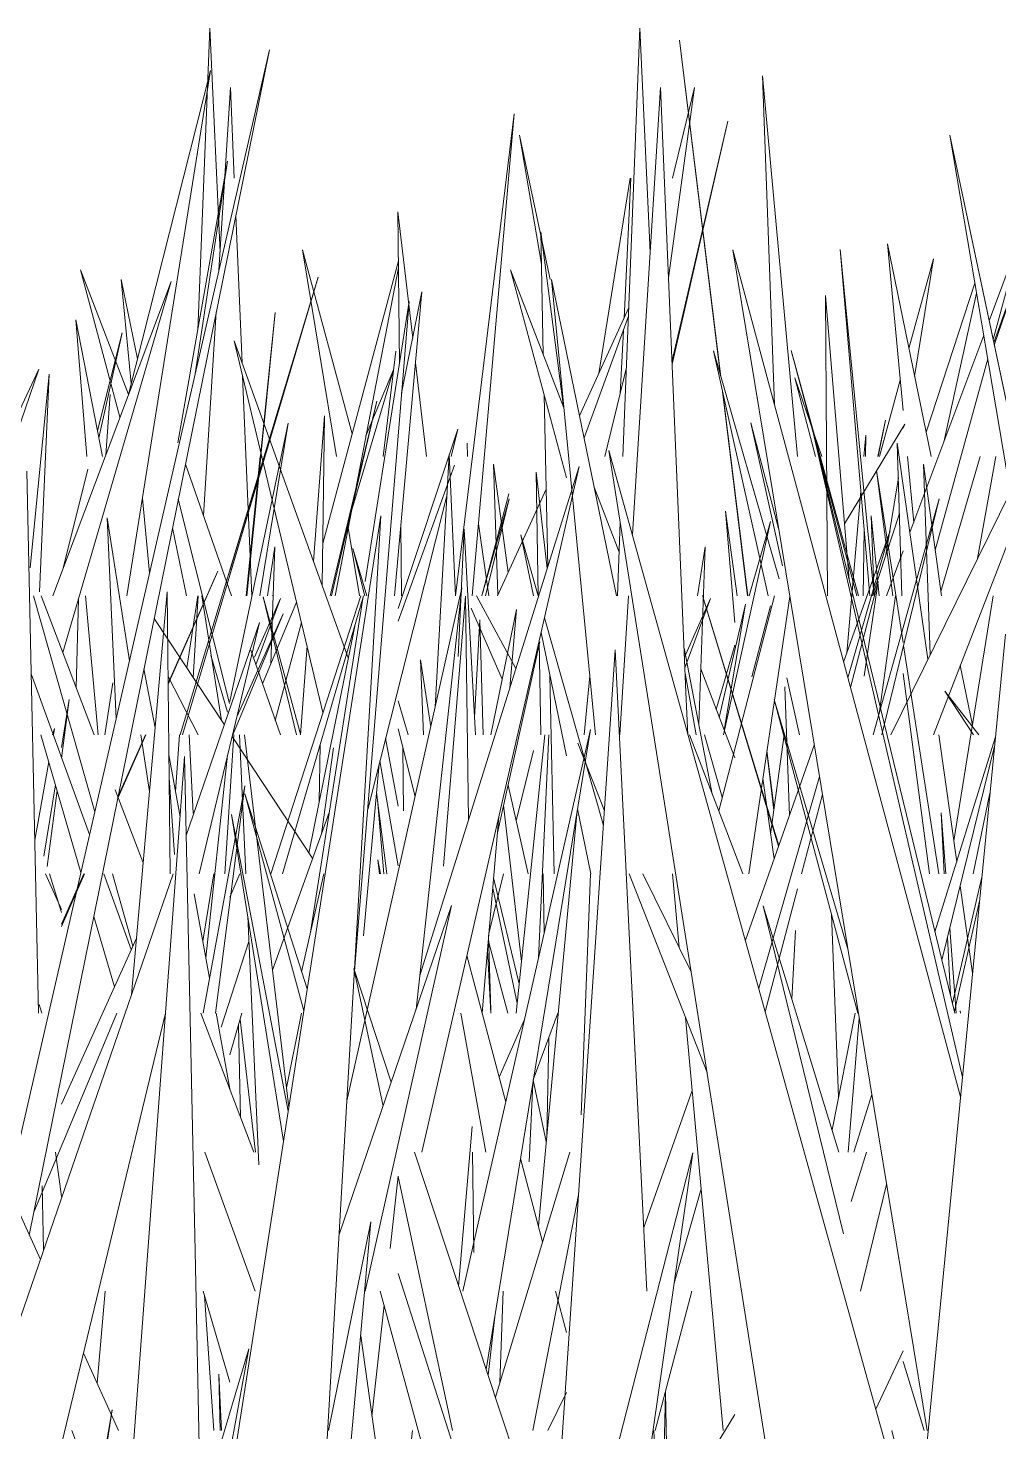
# Model space of a CAD drawing. Header units: millimetres. Extents: x -9575 to 27274, y -4387 to 11354.
# Drawn here: x -6634.95 to -6615.7, y 3088.59 to 3116.43 of the extents above; entities that cross this region are included whole.
import ezdxf

# ---------------------------------------------------------------- set-up
doc = ezdxf.new("R2010")
doc.units = ezdxf.units.MM
doc.layers.add('G-IMPT', color=8, linetype='Continuous', lineweight=9)

# ---------------------------------------------------------------- blocks, each defined once
blk = doc.blocks.new('Grass Array - 25_dwg-V14-North')
at = {"layer": 'G-IMPT'}
for p, q in [((-6632.994, 3105.172), (-6631.334, 3115.587)), ((-6632.964, 3109.159), (-6631.334, 3115.587)), ((-6622.252, 3111.474), (-6621.735, 3115.249)), ((-6622.173, 3113.449), (-6621.735, 3115.249)), ((-6626.477, 3105.172), (-6625.314, 3114.73)), ((-6626.144, 3105.172), (-6625.314, 3114.73)), ((-6631.982, 3108.2), (-6630.996, 3113.79)), ((-6631.64, 3109.573), (-6630.996, 3113.79)), ((-6627.619, 3112.783), (-6627.591, 3109.771)), ((-6627.619, 3112.783), (-6627.327, 3110.279)), ((-6624.736, 3109.947), (-6624.786, 3112.385)), ((-6624.339, 3108.917), (-6624.786, 3112.385)), ((-6615.896, 3110.622), (-6615.225, 3112.416)), ((-6615.818, 3110.255), (-6615.225, 3112.416)), ((-6618.176, 3105.172), (-6618.851, 3112.037)), ((-6618.258, 3105.172), (-6618.851, 3112.037)), ((-6629.111, 3106.208), (-6627.61, 3111.813)), ((-6628.867, 3105.172), (-6627.609, 3111.67)), ((-6627.688, 3105.172), (-6627.142, 3111.199)), ((-6627.547, 3109.188), (-6627.142, 3111.199)), ((-6618.671, 3105.485), (-6619.138, 3111.124)), ((-6619.103, 3105.172), (-6619.138, 3111.124)), ((-6630.632, 3105.172), (-6630.052, 3110.79)), ((-6630.616, 3105.172), (-6630.052, 3110.79)), ((-6624.019, 3108.739), (-6623.039, 3110.889)), ((-6633.787, 3107.931), (-6634.004, 3110.645)), ((-6633.477, 3107.931), (-6634.004, 3110.645)), ((-6623.928, 3108.299), (-6623.046, 3110.714)), ((-6633.576, 3108.44), (-6633.088, 3110.382)), ((-6633.55, 3108.304), (-6633.088, 3110.382)), ((-6629.106, 3102.855), (-6630.867, 3110.224)), ((-6628.603, 3103.941), (-6630.867, 3110.224)), ((-6617.466, 3106.422), (-6616.003, 3110.336)), ((-6627.912, 3107.931), (-6627.663, 3110.02)), ((-6636.863, 3105.172), (-6634.742, 3109.662)), ((-6636.282, 3105.172), (-6634.742, 3109.662)), ((-6627.27, 3109.787), (-6627.053, 3107.931)), ((-6623.516, 3107.931), (-6623.087, 3109.694)), ((-6616.965, 3106.074), (-6615.924, 3109.871)), ((-6628.551, 3106.807), (-6627.709, 3109.648)), ((-6628.253, 3108.345), (-6627.709, 3109.648)), ((-6633.413, 3107.965), (-6633.329, 3109.163)), ((-6624.649, 3105.743), (-6624.719, 3109.156)), ((-6628.966, 3105.172), (-6628.036, 3109.031)), ((-6628.939, 3105.172), (-6628.036, 3109.031)), ((-6630.953, 3103.073), (-6629.799, 3108.593)), ((-6630.361, 3105.172), (-6629.799, 3108.593)), ((-6629.294, 3105.859), (-6629.078, 3108.739)), ((-6629.122, 3105.381), (-6629.078, 3108.739)), ((-6627.615, 3104.915), (-6626.433, 3108.473)), ((-6626.561, 3107.931), (-6626.433, 3108.473)), ((-6618.377, 3107.931), (-6618.339, 3108.357)), ((-6618.346, 3107.931), (-6618.339, 3108.357)), ((-6630.919, 3105.172), (-6631.834, 3107.778)), ((-6616.855, 3105.256), (-6616.075, 3107.931)), ((-6616.126, 3105.907), (-6615.762, 3107.931)), ((-6634.26, 3105.716), (-6633.767, 3107.679)), ((-6624.836, 3105.172), (-6624.878, 3107.623)), ((-6624.66, 3105.709), (-6624.878, 3107.623)), ((-6625.957, 3105.172), (-6625.423, 3107.189)), ((-6625.953, 3105.172), (-6625.423, 3107.189)), ((-6625.644, 3105.172), (-6624.681, 3107.286)), ((-6618.718, 3104.034), (-6618.437, 3107.246)), ((-6630.961, 3103.035), (-6631.974, 3107.084)), ((-6627.562, 3106.563), (-6627.549, 3105.172)), ((-6618.394, 3105.172), (-6618.371, 3106.487)), ((-6628.512, 3106.106), (-6628.278, 3105.172)), ((-6628.512, 3106.106), (-6628.235, 3105.172)), ((-6617.933, 3105.172), (-6617.601, 3106.06)), ((-6631.806, 3103.738), (-6631.588, 3105.172)), ((-6630.306, 3103.423), (-6629.629, 3105.045)), ((-6629.631, 3102.413), (-6630.289, 3105.148)), ((-6629.553, 3102.423), (-6630.289, 3105.148)), ((-6625.552, 3103.518), (-6626.166, 3104.923)), ((-6625.281, 3103.725), (-6626.059, 3105.172)), ((-6621.247, 3102.759), (-6620.729, 3105.004)), ((-6621.15, 3102.506), (-6620.729, 3105.004)), ((-6618.078, 3102.83), (-6617.75, 3105.172)), ((-6631.061, 3102.609), (-6632.453, 3104.719)), ((-6625.993, 3104.691), (-6626.1, 3102.759)), ((-6625.993, 3104.691), (-6625.93, 3102.413)), ((-6630.051, 3102.698), (-6629.532, 3104.638)), ((-6629.383, 3100.067), (-6628.477, 3104.569)), ((-6629.951, 3102.413), (-6630.539, 3104.089)), ((-6629.554, 3102.413), (-6629.421, 3104.174)), ((-6625.646, 3100.466), (-6624.803, 3104.256)), ((-6624.788, 3102.413), (-6624.82, 3104.273)), ((-6630.997, 3102.862), (-6631.332, 3103.992)), ((-6632.433, 3102.552), (-6632.66, 3103.724)), ((-6631.583, 3102.413), (-6632.177, 3103.567)), ((-6624.524, 3099.654), (-6624.605, 3103.584)), ((-6620.939, 3101.953), (-6621.614, 3103.72)), ((-6616.228, 3102.607), (-6616.47, 3103.784)), ((-6633.27, 3103.442), (-6633.434, 3102.413)), ((-6616.203, 3102.413), (-6616.774, 3103.276)), ((-6616.097, 3102.413), (-6616.774, 3103.276)), ((-6627.615, 3103.085), (-6627.415, 3102.413)), ((-6627.615, 3102.531), (-6627.278, 3101.188)), ((-6629.31, 3099.956), (-6630.908, 3102.377)), ((-6629.179, 3101.082), (-6629.164, 3102.209)), ((-6629.132, 3100.451), (-6628.896, 3102.153)), ((-6627.615, 3100.995), (-6627.863, 3102.343)), ((-6627.522, 3102.16), (-6627.51, 3100.907)), ((-6621.187, 3101.175), (-6621.542, 3102.413)), ((-6627.615, 3099.817), (-6627.976, 3101.896)), ((-6625.274, 3100.705), (-6624.934, 3102.102)), ((-6628.3, 3098.425), (-6627.99, 3101.839)), ((-6625.435, 3101.414), (-6625.034, 3099.654)), ((-6625.034, 3099.654), (-6625.435, 3101.414)), ((-6627.839, 3099.654), (-6628.042, 3101.27)), ((-6627.902, 3099.654), (-6628.024, 3101.128)), ((-6625.524, 3101.015), (-6625.171, 3097.918)), ((-6631.487, 3098.321), (-6631.268, 3099.654)), ((-6630.953, 3099.194), (-6630.755, 3099.654)), ((-6625.817, 3098.472), (-6625.529, 3099.654)), ((-6624.72, 3098.48), (-6624.74, 3099.654)), ((-6625.257, 3097.089), (-6625.74, 3099.372)), ((-6625.217, 3097.473), (-6625.722, 3099.578)), ((-6625.82, 3098.438), (-6625.778, 3096.945)), ((-6624.677, 3094.347), (-6624.935, 3095.567))]:
    blk.add_line(p, q, dxfattribs=at)
blk = doc.blocks.new('Grass Array - 25_dwg-V18-North')
at = {"layer": 'G-IMPT'}
for p, q in [((-6630.279, 3108.592), (-6630.052, 3110.79)), ((-6630.274, 3108.579), (-6630.052, 3110.79)), ((-6630.632, 3105.172), (-6630.348, 3107.931)), ((-6630.616, 3105.172), (-6630.339, 3107.931))]:
    blk.add_line(p, q, dxfattribs=at)
blk = doc.blocks.new('Grass Array - Grass Array-440235-North')
for name in ['Grass Array - 25_dwg-V14-North', 'Grass Array - 25_dwg-V18-North']:
    blk.add_blockref(name, (0, 0))
blk = doc.blocks.new('Grass Array - 25_dwg-V28-North')
at = {"layer": 'G-IMPT'}
for p, q in [((-6630.167, 3108.281), (-6629.201, 3111.486)), ((-6630.159, 3108.259), (-6629.201, 3111.486)), ((-6619.243, 3107.931), (-6619.818, 3110.035)), ((-6619.255, 3107.931), (-6619.818, 3110.035)), ((-6630.953, 3105.674), (-6630.299, 3107.846)), ((-6630.953, 3105.582), (-6630.291, 3107.814)), ((-6621.105, 3103.613), (-6621.565, 3105.13)), ((-6621.104, 3103.618), (-6621.565, 3105.13))]:
    blk.add_line(p, q, dxfattribs=at)
blk = doc.blocks.new('Grass Array - 25_dwg-V32-North')
at = {"layer": 'G-IMPT'}
for p, q in [((-6631.936, 3102.413), (-6629.201, 3111.486)), ((-6631.893, 3102.413), (-6629.201, 3111.486)), ((-6618.488, 3105.172), (-6619.818, 3110.035)), ((-6618.516, 3105.172), (-6619.818, 3110.035)), ((-6632.176, 3103.434), (-6631.189, 3105.658)), ((-6632.175, 3103.42), (-6631.189, 3105.658)), ((-6620.742, 3102.413), (-6621.565, 3105.13)), ((-6620.737, 3102.413), (-6621.565, 3105.13)), ((-6620.073, 3100.203), (-6620.415, 3101.334)), ((-6620.068, 3100.217), (-6620.413, 3101.35))]:
    blk.add_line(p, q, dxfattribs=at)
blk = doc.blocks.new('Grass Array - 25_dwg-V36-North')
at = {"layer": 'G-IMPT'}
for p, q in [((-6631.936, 3102.413), (-6629.201, 3111.486)), ((-6631.893, 3102.413), (-6629.201, 3111.486)), ((-6618.488, 3105.172), (-6619.818, 3110.035)), ((-6618.516, 3105.172), (-6619.818, 3110.035)), ((-6632.176, 3103.434), (-6631.189, 3105.658)), ((-6632.175, 3103.42), (-6631.189, 3105.658)), ((-6620.742, 3102.413), (-6621.565, 3105.13)), ((-6620.737, 3102.413), (-6621.565, 3105.13)), ((-6620.073, 3100.203), (-6620.415, 3101.334)), ((-6620.068, 3100.217), (-6620.413, 3101.35))]:
    blk.add_line(p, q, dxfattribs=at)
blk = doc.blocks.new('Grass Array - Grass Array-440908-North')
for name in ['Grass Array - 25_dwg-V32-North', 'Grass Array - 25_dwg-V36-North', 'Grass Array - 25_dwg-V36-North', 'Grass Array - 25_dwg-V28-North']:
    blk.add_blockref(name, (0, 0))
blk = doc.blocks.new('Grass Array - 25_dwg-V38-North')
at = {"layer": 'G-IMPT'}
for p, q in [((-6621.216, 3109.515), (-6622.038, 3116.185)), ((-6621.222, 3109.533), (-6622.038, 3116.185)), ((-6622.183, 3109.836), (-6621.077, 3114.581)), ((-6622.18, 3109.762), (-6621.077, 3114.581)), ((-6620.686, 3105.172), (-6621.183, 3109.222)), ((-6620.681, 3105.172), (-6621.176, 3109.191)), ((-6620.306, 3102.074), (-6620.164, 3100.919)), ((-6620.16, 3100.945), (-6620.302, 3102.097))]:
    blk.add_line(p, q, dxfattribs=at)
blk = doc.blocks.new('Grass Array - 25_dwg-V42-North')
at = {"layer": 'G-IMPT'}
for p, q in [((-6631.587, 3110.438), (-6631.349, 3116.428)), ((-6631.147, 3111.981), (-6631.349, 3116.428)), ((-6621.216, 3109.515), (-6622.038, 3116.185)), ((-6621.222, 3109.533), (-6622.038, 3116.185)), ((-6631.169, 3111.628), (-6630.94, 3115.25)), ((-6630.865, 3113.449), (-6630.94, 3115.25)), ((-6619.698, 3107.931), (-6620.393, 3115.482)), ((-6620.154, 3108.959), (-6620.393, 3115.482)), ((-6622.183, 3109.836), (-6621.077, 3114.581)), ((-6622.18, 3109.762), (-6621.077, 3114.581)), ((-6625.206, 3114.301), (-6624.773, 3111.748)), ((-6625.206, 3114.301), (-6624.6, 3111.441)), ((-6624.6, 3111.441), (-6625.206, 3114.301)), ((-6623.636, 3109.579), (-6623.013, 3113.449)), ((-6623.136, 3110.675), (-6622.998, 3113.449)), ((-6630.711, 3109.791), (-6630.834, 3112.714)), ((-6628.836, 3107.931), (-6629.511, 3112.031)), ((-6628.529, 3108.381), (-6629.511, 3112.031)), ((-6617.601, 3108.844), (-6617.913, 3112.151)), ((-6617.047, 3107.931), (-6617.913, 3112.151)), ((-6633.131, 3108.715), (-6633.915, 3111.634)), ((-6632.963, 3109.161), (-6633.915, 3111.634)), ((-6617.486, 3110.071), (-6617, 3111.849)), ((-6617.374, 3109.521), (-6617, 3111.849)), ((-6632.908, 3109.38), (-6633.108, 3111.441)), ((-6632.783, 3109.871), (-6633.108, 3111.441)), ((-6616.179, 3111.371), (-6617.146, 3108.413)), ((-6617.146, 3108.413), (-6616.179, 3111.371)), ((-6615.805, 3110.194), (-6615.354, 3111.444)), ((-6615.794, 3110.139), (-6615.355, 3111.43)), ((-6616.144, 3111.168), (-6616.795, 3108.217)), ((-6631.477, 3106.762), (-6631.222, 3110.799)), ((-6623.211, 3109.182), (-6623.149, 3110.433)), ((-6620.062, 3105.506), (-6621.364, 3110.029)), ((-6620.275, 3105.172), (-6621.364, 3110.029)), ((-6630.517, 3105.172), (-6630.7, 3109.525)), ((-6619.75, 3109.495), (-6619.338, 3107.931)), ((-6619.75, 3109.495), (-6619.214, 3107.931)), ((-6618.072, 3107.931), (-6617.658, 3109.444)), ((-6620.686, 3105.172), (-6621.183, 3109.222)), ((-6620.681, 3105.172), (-6621.176, 3109.191)), ((-6620.62, 3108.601), (-6619.995, 3105.764)), ((-6620.62, 3108.601), (-6620.07, 3106.501)), ((-6620.07, 3106.501), (-6620.62, 3108.601)), ((-6618.763, 3106.594), (-6617.564, 3108.572)), ((-6618.102, 3107.931), (-6617.953, 3108.65)), ((-6618.096, 3107.931), (-6617.953, 3108.65)), ((-6617.601, 3108.492), (-6617.564, 3108.572)), ((-6626.239, 3107.931), (-6626.248, 3108.193)), ((-6625.726, 3107.778), (-6625.635, 3105.193)), ((-6625.726, 3107.778), (-6625.435, 3105.63)), ((-6617.391, 3106.621), (-6617.515, 3107.931)), ((-6617.942, 3105.984), (-6617.696, 3107.511)), ((-6632.544, 3105.625), (-6632.687, 3107.101)), ((-6625.953, 3105.172), (-6625.416, 3107.092)), ((-6625.882, 3105.172), (-6625.416, 3107.092)), ((-6625.818, 3105.172), (-6626.021, 3106.597)), ((-6621.166, 3102.413), (-6620.229, 3106.644)), ((-6620.891, 3105.172), (-6621.125, 3106.846)), ((-6620.939, 3104.642), (-6621.125, 3106.846)), ((-6620.655, 3105.172), (-6620.229, 3106.644)), ((-6618.238, 3106.757), (-6618.174, 3105.172)), ((-6618.238, 3106.757), (-6618.075, 3105.172)), ((-6618.075, 3105.172), (-6618.238, 3106.757)), ((-6617.674, 3106.8), (-6618.207, 3105.172)), ((-6618.207, 3105.172), (-6617.674, 3106.8)), ((-6631.812, 3105.172), (-6632.089, 3106.515)), ((-6628.382, 3105.172), (-6628.605, 3106.527)), ((-6630.206, 3105.172), (-6630.059, 3106.138)), ((-6630.141, 3103.819), (-6630.059, 3106.138)), ((-6631.68, 3103.548), (-6631.578, 3105.172)), ((-6631.119, 3102.698), (-6631.509, 3105.172)), ((-6630.466, 3103.953), (-6629.951, 3105.118)), ((-6630.437, 3103.798), (-6629.951, 3105.118)), ((-6630.107, 3105.172), (-6630.109, 3105.176)), ((-6630.107, 3105.172), (-6630.109, 3105.176)), ((-6620.6, 3103.564), (-6620.23, 3104.972)), ((-6621.307, 3102.916), (-6620.939, 3104.189)), ((-6619.656, 3102.413), (-6619.909, 3103.541)), ((-6619.95, 3103.365), (-6619.857, 3100.814)), ((-6632.028, 3101.287), (-6631.953, 3102.413)), ((-6631.68, 3100.861), (-6631.756, 3102.413)), ((-6620.229, 3100.441), (-6619.961, 3102.413)), ((-6620.306, 3102.074), (-6620.164, 3100.919)), ((-6620.16, 3100.945), (-6620.302, 3102.097)), ((-6620.16, 3099.955), (-6620.384, 3101.548)), ((-6625.816, 3098.297), (-6625.439, 3096.895))]:
    blk.add_line(p, q, dxfattribs=at)
blk = doc.blocks.new('Grass Array - Grass Array-V47-North')
for name in ['Grass Array - 25_dwg-V42-North', 'Grass Array - 25_dwg-V38-North', 'Grass Array - 25_dwg-V38-North', 'Grass Array - 25_dwg-V38-North']:
    blk.add_blockref(name, (0, 0))
blk = doc.blocks.new('Grass Array - 25_dwg-V49-North')
at = {"layer": 'G-IMPT'}
for p, q in [((-6623.157, 3107.931), (-6622.819, 3116.428)), ((-6622.617, 3111.981), (-6622.819, 3116.428)), ((-6635.175, 3094.136), (-6630.169, 3115.995)), ((-6632.621, 3103.893), (-6630.169, 3115.995)), ((-6622.97, 3106.389), (-6622.41, 3115.25)), ((-6621.907, 3103.261), (-6622.41, 3115.25)), ((-6616.676, 3114.301), (-6615.126, 3105.172)), ((-6616.676, 3114.301), (-6614.164, 3102.454)), ((-6613.796, 3100.717), (-6616.676, 3114.301)), ((-6617.126, 3088.618), (-6620.981, 3112.031)), ((-6617.945, 3100.747), (-6620.981, 3112.031)), ((-6624.277, 3107.507), (-6625.385, 3111.634)), ((-6624.331, 3108.894), (-6625.385, 3111.634)), ((-6634.465, 3105.172), (-6632.119, 3111.403)), ((-6634.266, 3104.045), (-6632.119, 3111.403)), ((-6631.936, 3102.413), (-6629.201, 3111.486)), ((-6631.893, 3102.413), (-6629.201, 3111.486)), ((-6623.703, 3102.413), (-6624.577, 3111.441)), ((-6623.282, 3105.172), (-6624.577, 3111.441)), ((-6627.399, 3111.005), (-6628.327, 3099.605)), ((-6627.399, 3111.005), (-6628.266, 3105.451)), ((-6618.488, 3105.172), (-6619.818, 3110.035)), ((-6618.516, 3105.172), (-6619.818, 3110.035)), ((-6634.533, 3109.564), (-6634.909, 3105.727)), ((-6634.533, 3109.564), (-6634.726, 3105.249)), ((-6634.726, 3105.249), (-6634.533, 3109.564)), ((-6616.576, 3096.895), (-6619.453, 3108.69)), ((-6616.973, 3097.986), (-6619.453, 3108.69)), ((-6619.148, 3080.869), (-6623.434, 3108.053)), ((-6623.434, 3108.053), (-6620.499, 3097.512)), ((-6617.624, 3105.172), (-6617.717, 3108.193)), ((-6617.109, 3103.912), (-6617.717, 3108.193)), ((-6627.615, 3104.664), (-6626.5, 3107.759)), ((-6627.185, 3097.64), (-6624.027, 3107.732)), ((-6627.145, 3094.136), (-6624.027, 3107.732)), ((-6626.88, 3102.963), (-6626.602, 3107.971)), ((-6626.478, 3105.172), (-6626.602, 3107.971)), ((-6617.195, 3107.778), (-6617.063, 3104.005)), ((-6617.195, 3107.778), (-6616.843, 3105.172)), ((-6634.746, 3096.895), (-6634.977, 3107.638)), ((-6618.129, 3107.653), (-6617.804, 3105.172)), ((-6618.129, 3107.653), (-6617.601, 3104.244)), ((-6617.601, 3104.244), (-6618.129, 3107.653)), ((-6628.219, 3100.933), (-6626.646, 3107.179)), ((-6623.232, 3106.038), (-6623.726, 3107.323)), ((-6617.848, 3102.413), (-6615.475, 3107.228)), ((-6618.195, 3102.413), (-6616.886, 3107.092)), ((-6618.021, 3102.413), (-6616.886, 3107.092)), ((-6632.944, 3103.877), (-6633.382, 3106.713)), ((-6633.207, 3102.73), (-6633.382, 3106.713)), ((-6631.365, 3048), (-6627.958, 3106.756)), ((-6629.574, 3096.381), (-6627.958, 3106.756)), ((-6623.266, 3105.172), (-6623.209, 3106.626)), ((-6617.002, 3102.413), (-6615.37, 3106.612)), ((-6626.424, 3103.964), (-6626.306, 3106.49)), ((-6626.08, 3102.413), (-6626.306, 3106.49)), ((-6625.182, 3106.38), (-6624.933, 3105.172)), ((-6625.182, 3106.38), (-6624.839, 3105.172)), ((-6624.839, 3105.172), (-6625.182, 3106.38)), ((-6618.781, 3103.856), (-6617.861, 3106.459)), ((-6618.698, 3103.545), (-6617.861, 3106.459)), ((-6621.676, 3105.172), (-6621.529, 3106.138)), ((-6621.653, 3102.623), (-6621.529, 3106.138)), ((-6632.176, 3103.434), (-6631.189, 3105.658)), ((-6632.175, 3103.42), (-6631.189, 3105.658)), ((-6632.902, 3097.261), (-6632.194, 3105.248)), ((-6632.138, 3099.654), (-6632.194, 3105.248)), ((-6628.631, 3095.152), (-6626.351, 3105.326)), ((-6627.259, 3096.963), (-6626.351, 3105.326)), ((-6618.646, 3103.351), (-6618.093, 3105.454)), ((-6618.373, 3103.578), (-6618.093, 3105.454)), ((-6633.63, 3100.884), (-6634.844, 3105.172)), ((-6633.642, 3102.413), (-6634.697, 3105.172)), ((-6633.997, 3103.342), (-6633.955, 3105.11)), ((-6633.567, 3102.413), (-6633.817, 3105.172)), ((-6630.142, 3099.654), (-6628.356, 3105.172)), ((-6629.908, 3099.654), (-6628.301, 3105.172)), ((-6628.318, 3105.114), (-6629.351, 3098.498)), ((-6626.717, 3099.805), (-6626.278, 3105.164)), ((-6626.222, 3100.719), (-6626.278, 3105.164)), ((-6623.222, 3102.413), (-6623.047, 3105.172)), ((-6621.936, 3103.953), (-6621.421, 3105.118)), ((-6621.927, 3103.744), (-6621.421, 3105.118)), ((-6620.073, 3100.203), (-6621.579, 3105.176)), ((-6620.068, 3100.217), (-6621.579, 3105.176)), ((-6621.257, 3100.904), (-6620.149, 3105.172)), ((-6620.664, 3099.654), (-6619.849, 3105.158)), ((-6616.597, 3100.312), (-6615.815, 3105.172)), ((-6630.892, 3102.413), (-6629.893, 3104.81)), ((-6630.809, 3102.785), (-6629.893, 3104.81)), ((-6625.78, 3102.413), (-6625.267, 3104.899)), ((-6625.4, 3103.343), (-6625.267, 3104.899)), ((-6624.714, 3104.734), (-6623.543, 3100.613)), ((-6623.543, 3100.613), (-6624.714, 3104.734)), ((-6631.816, 3100.416), (-6630.362, 3104.639)), ((-6631.564, 3099.654), (-6630.362, 3104.639)), ((-6624.782, 3104.44), (-6624.277, 3101.995)), ((-6615.574, 3104.409), (-6620.939, 3048.964)), ((-6623.977, 3094.171), (-6623.309, 3104.099)), ((-6622.683, 3091.377), (-6623.309, 3104.099)), ((-6621.386, 3101.238), (-6621.943, 3104.13)), ((-6617.592, 3104.184), (-6616.89, 3099.654)), ((-6616.89, 3099.654), (-6617.592, 3104.184)), ((-6632.621, 3103.893), (-6634.93, 3092.493)), ((-6627.109, 3102.413), (-6627.169, 3103.901)), ((-6626.969, 3102.568), (-6627.169, 3103.901)), ((-6633.733, 3100.433), (-6634.891, 3103.624)), ((-6623.925, 3102.413), (-6623.816, 3103.582)), ((-6621.703, 3102.413), (-6621.922, 3103.635)), ((-6617.601, 3103.626), (-6617.08, 3099.654)), ((-6621.907, 3103.261), (-6621.871, 3102.413)), ((-6634.293, 3101.95), (-6634.139, 3103.114)), ((-6634.293, 3102.16), (-6634.139, 3103.114)), ((-6618.499, 3096.895), (-6620.157, 3103.115)), ((-6618.694, 3098.144), (-6620.157, 3103.115)), ((-6634.466, 3102.413), (-6634.429, 3102.536)), ((-6634.451, 3102.413), (-6634.429, 3102.536)), ((-6626.026, 3092.731), (-6623.803, 3102.517)), ((-6625.87, 3089.827), (-6623.803, 3102.517)), ((-6633.905, 3099.685), (-6634.701, 3102.413)), ((-6633.167, 3101.198), (-6632.628, 3102.413)), ((-6633.166, 3101.171), (-6632.619, 3102.413)), ((-6632.545, 3101.29), (-6632.718, 3102.413)), ((-6631.053, 3099.654), (-6630.876, 3102.413)), ((-6630.636, 3099.654), (-6630.759, 3102.413)), ((-6629.785, 3095.024), (-6630.659, 3102.413)), ((-6625.277, 3096.895), (-6624.705, 3102.413)), ((-6624.832, 3097.989), (-6624.627, 3102.413)), ((-6623.524, 3100.907), (-6624.05, 3102.249)), ((-6621.098, 3100.49), (-6621.838, 3102.413)), ((-6620.73, 3098.342), (-6619.364, 3102.209)), ((-6616.969, 3098.506), (-6615.773, 3102.352)), ((-6616.538, 3099.893), (-6616.896, 3102.413)), ((-6616.832, 3097.947), (-6615.789, 3102.189)), ((-6634.82, 3100.321), (-6634.545, 3101.879)), ((-6634.075, 3072.065), (-6631.849, 3101.981)), ((-6632.161, 3102.017), (-6631.938, 3100.789)), ((-6631.938, 3100.789), (-6632.161, 3102.017)), ((-6631.641, 3092.174), (-6631.849, 3101.981)), ((-6631.427, 3097.991), (-6630.997, 3102.008)), ((-6620.465, 3097.389), (-6619.261, 3101.584)), ((-6634.641, 3100.008), (-6634.412, 3101.424)), ((-6634.577, 3099.803), (-6634.378, 3101.308)), ((-6632.67, 3099.874), (-6633.224, 3101.322)), ((-6632.157, 3101.559), (-6632.053, 3100.037)), ((-6631.48, 3096.895), (-6630.656, 3101.4)), ((-6631.24, 3096.895), (-6630.656, 3101.4)), ((-6630.657, 3101.239), (-6629.486, 3096.942)), ((-6630.657, 3101.239), (-6629.42, 3097.372)), ((-6619.616, 3099.654), (-6619.203, 3101.23)), ((-6616.211, 3099.654), (-6615.879, 3101.256)), ((-6629.89, 3094.352), (-6630.919, 3100.834)), ((-6629.797, 3094.951), (-6630.919, 3100.834)), ((-6630.107, 3097.744), (-6628.98, 3100.873)), ((-6625.951, 3096.902), (-6625.619, 3100.791)), ((-6624.527, 3095.957), (-6624.065, 3100.909)), ((-6624.06, 3100.942), (-6623.794, 3099.654)), ((-6617.945, 3100.747), (-6616.462, 3095.235)), ((-6616.757, 3099.654), (-6616.848, 3100.867)), ((-6616.786, 3099.654), (-6616.848, 3100.867)), ((-6621.098, 3100.49), (-6620.777, 3099.654)), ((-6638.562, 3100.435), (-6634.71, 3092.011)), ((-6627.984, 3099.654), (-6628.017, 3099.932)), ((-6627.964, 3099.654), (-6628.017, 3099.932)), ((-6634.293, 3098.949), (-6634.606, 3099.654)), ((-6634.293, 3098.887), (-6634.531, 3099.654)), ((-6634.293, 3098.613), (-6633.835, 3099.654)), ((-6634.293, 3098.656), (-6633.851, 3099.654)), ((-6633.79, 3094.682), (-6632.078, 3099.654)), ((-6632.906, 3098.152), (-6633.451, 3099.654)), ((-6632.875, 3098.22), (-6633.281, 3099.654)), ((-6629.529, 3097.715), (-6629.087, 3099.654)), ((-6623.987, 3094.875), (-6623.803, 3099.654)), ((-6621.489, 3095.715), (-6623.032, 3099.654)), ((-6621.804, 3097.714), (-6622.765, 3099.654)), ((-6622.174, 3099.654), (-6622.042, 3098.195)), ((-6628.486, 3097.645), (-6628.327, 3099.605)), ((-6620.334, 3096.92), (-6619.694, 3099.357)), ((-6616.04, 3099.592), (-6616.623, 3097.09)), ((-6616.224, 3097.689), (-6616.47, 3099.419)), ((-6631.659, 3099.262), (-6631.353, 3097.587)), ((-6631.353, 3097.587), (-6631.659, 3099.262)), ((-6616.585, 3096.934), (-6616.087, 3099.112)), ((-6633.241, 3097.412), (-6633.65, 3098.812)), ((-6630.379, 3093.882), (-6630.599, 3098.816)), ((-6628.784, 3092.502), (-6626.554, 3099.025)), ((-6628.272, 3091.377), (-6626.554, 3099.025)), ((-6618.875, 3094.136), (-6620.375, 3099.021)), ((-6618.781, 3092.516), (-6620.375, 3099.021)), ((-6619.022, 3098.858), (-6618.883, 3095.224)), ((-6619.737, 3098.529), (-6619.807, 3097.17)), ((-6616.55, 3096.895), (-6616.677, 3098.581)), ((-6634.293, 3095.087), (-6632.803, 3098.38)), ((-6631.124, 3096.618), (-6630.576, 3098.311)), ((-6616.664, 3097.259), (-6616.722, 3098.396)), ((-6625.482, 3095.126), (-6626.25, 3098.036)), ((-6625.776, 3096.895), (-6625.845, 3098.146)), ((-6616.973, 3097.986), (-6616.425, 3095.621)), ((-6628.497, 3097.779), (-6627.914, 3095.048)), ((-6628.497, 3097.779), (-6627.751, 3095.522)), ((-6617.601, 3087.101), (-6620.499, 3097.512)), ((-6644.024, 3048), (-6632.23, 3096.895)), ((-6634.734, 3097.067), (-6634.678, 3096.895)), ((-6634.113, 3094.685), (-6633.192, 3096.895)), ((-6631.33, 3096.368), (-6631.531, 3096.895)), ((-6631.227, 3096.895), (-6630.953, 3095.392)), ((-6630.953, 3095.392), (-6631.227, 3096.895)), ((-6630.953, 3096.067), (-6630.712, 3096.895)), ((-6629.831, 3095.413), (-6629.529, 3096.895)), ((-6625.875, 3094.136), (-6626.374, 3096.895)), ((-6624.935, 3095.568), (-6624.447, 3096.895)), ((-6619.01, 3094.577), (-6618.555, 3096.895)), ((-6616.463, 3096.895), (-6616.469, 3096.937)), ((-6616.463, 3096.895), (-6616.469, 3096.937)), ((-6630.739, 3094.824), (-6630.782, 3096.655)), ((-6630.446, 3094.136), (-6630.749, 3096.767)), ((-6625.614, 3095.625), (-6625.109, 3096.768)), ((-6621.916, 3096.805), (-6621.173, 3088.618)), ((-6618.69, 3094.136), (-6618.472, 3096.792)), ((-6629.574, 3096.381), (-6632.904, 3075.003)), ((-6631.33, 3096.368), (-6630.476, 3094.136)), ((-6624.668, 3094.439), (-6624.627, 3096.404)), ((-6624.527, 3095.957), (-6624.833, 3092.67)), ((-6625.019, 3093.944), (-6624.947, 3095.493)), ((-6621.785, 3095.36), (-6622.745, 3092.643)), ((-6618.578, 3094.136), (-6618.223, 3095.281)), ((-6633.79, 3094.682), (-6649.775, 3048.254)), ((-6634.113, 3094.685), (-6634.838, 3092.945)), ((-6626.144, 3094.644), (-6626.415, 3091.477)), ((-6634.293, 3093.256), (-6634.41, 3094.136)), ((-6630.448, 3091.377), (-6631.449, 3094.136)), ((-6627.293, 3094.136), (-6625.612, 3089.048)), ((-6626.112, 3092.149), (-6626.138, 3094.136)), ((-6625.687, 3089.275), (-6624.211, 3094.136)), ((-6623.977, 3094.171), (-6624.721, 3083.1)), ((-6621.773, 3094.124), (-6623.85, 3086.012)), ((-6621.773, 3094.124), (-6622.956, 3085.879)), ((-6618.631, 3093.161), (-6618.328, 3094.136)), ((-6624.751, 3092.358), (-6625.188, 3094.013)), ((-6627.617, 3093.661), (-6627.773, 3092.226)), ((-6627.615, 3093.651), (-6626.54, 3088.618)), ((-6634.645, 3092.2), (-6634.672, 3093.471)), ((-6624.941, 3088.618), (-6624.036, 3093.292)), ((-6622.144, 3091.54), (-6621.607, 3093.409)), ((-6618.449, 3091.377), (-6617.928, 3093.492)), ((-6629.885, 3073.529), (-6628.155, 3092.756)), ((-6628.999, 3088.618), (-6628.155, 3092.756)), ((-6626.026, 3092.731), (-6626.333, 3091.377)), ((-6631.641, 3092.174), (-6631.472, 3084.193)), ((-6625.736, 3085.859), (-6627.615, 3091.732)), ((-6633.586, 3089.553), (-6633.424, 3091.377)), ((-6631.48, 3091.377), (-6630.953, 3089.572)), ((-6631.456, 3091.296), (-6631.273, 3088.618)), ((-6627.97, 3091.377), (-6626.467, 3085.859)), ((-6625.597, 3089.573), (-6625.533, 3091.377)), ((-6624.277, 3090.563), (-6624.492, 3091.377)), ((-6622.515, 3088.618), (-6621.79, 3091.377)), ((-6627.895, 3091.101), (-6628.134, 3088.901)), ((-6625.832, 3089.712), (-6625.699, 3090.873)), ((-6628.358, 3090.493), (-6627.661, 3085.549)), ((-6627.316, 3083.1), (-6628.358, 3090.493)), ((-6631.532, 3087.033), (-6630.578, 3090.237)), ((-6631.372, 3085.859), (-6630.578, 3090.237)), ((-6617.601, 3090.194), (-6618.14, 3089.037)), ((-6633.158, 3088.618), (-6633.857, 3090.148)), ((-6617.181, 3088.618), (-6617.601, 3089.987)), ((-6631.143, 3088.618), (-6631.174, 3089.731)), ((-6631.121, 3088.618), (-6631.174, 3089.731)), ((-6624.646, 3088.618), (-6624.277, 3089.367)), ((-6622.385, 3086.549), (-6622.312, 3089.377)), ((-6622.26, 3086.755), (-6622.312, 3089.377)), ((-6640.484, 3048), (-6633.284, 3089.024)), ((-6634.439, 3081.692), (-6633.284, 3089.024)), ((-6625.019, 3087.251), (-6625.612, 3089.048)), ((-6622.441, 3086.457), (-6620.939, 3088.934)), ((-6634.086, 3088.618), (-6633.047, 3085.876)), ((-6627.331, 3088.618), (-6627.574, 3086.549)), ((-6627.574, 3086.549), (-6627.331, 3088.618)), ((-6622.319, 3083.981), (-6622.547, 3088.618)), ((-6617.826, 3088.618), (-6617.601, 3087.7))]:
    blk.add_line(p, q, dxfattribs=at)
blk = doc.blocks.new('Grass Array - Grass Array-V52-North')
for name in ['Grass Array - 25_dwg-V49-North', 'Grass Array - 25_dwg-V36-North', 'Grass Array - 25_dwg-V36-North', 'Grass Array - 25_dwg-V36-North']:
    blk.add_blockref(name, (0, 0))
blk = doc.blocks.new('Grass Array - Grass Array-V53-North')
blk.add_blockref('Grass Array - 25_dwg-V36-North', (0, 0))
blk.add_blockref('Grass Array - 25_dwg-V36-North', (0, 0))
blk.add_blockref('Grass Array - 25_dwg-V36-North', (0, 0))
blk.add_blockref('Grass Array - 25_dwg-V36-North', (0, 0))

msp = doc.modelspace()

# ---------------------------------------------------------------- block references
for name in ['Grass Array - Grass Array-V47-North', 'Grass Array - Grass Array-V52-North', 'Grass Array - Grass Array-440235-North', 'Grass Array - Grass Array-440908-North', 'Grass Array - Grass Array-V53-North', 'Grass Array - Grass Array-V53-North']:
    msp.add_blockref(name, (0, 0))

doc.saveas('drawing.dxf')
